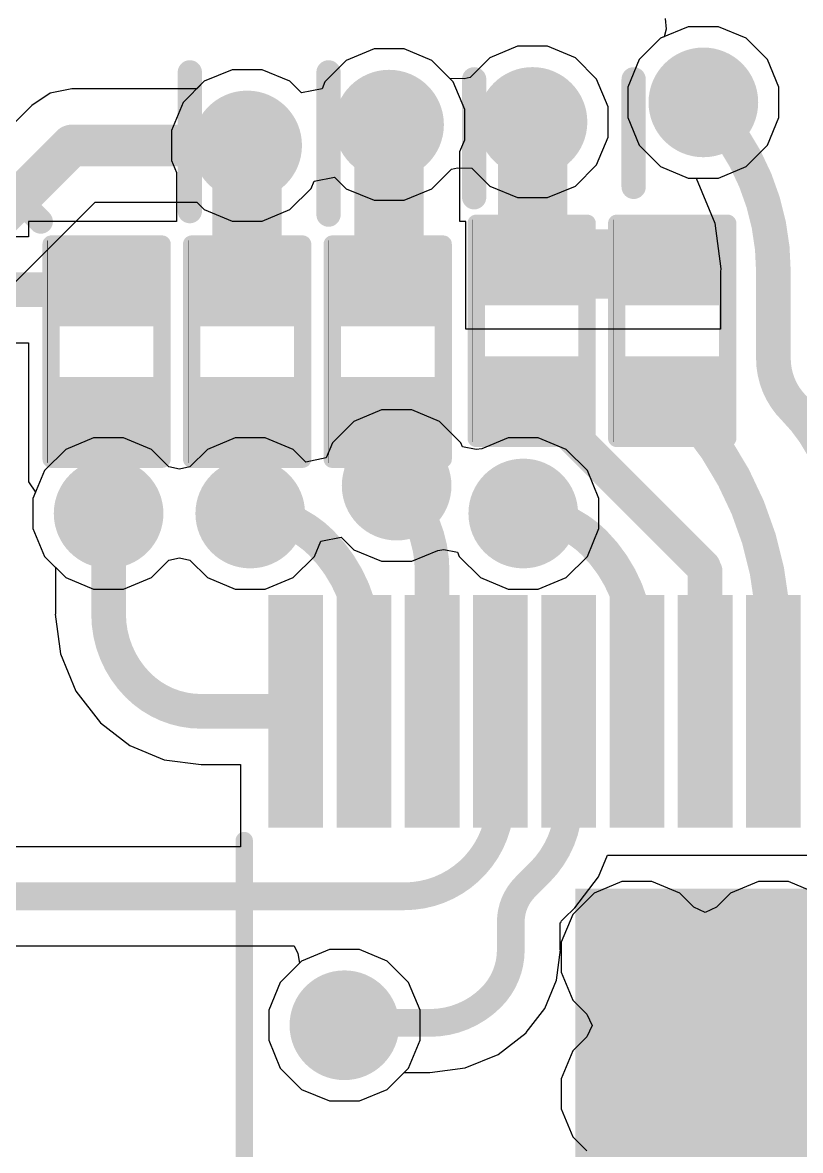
# Model space of a CAD drawing. Header units: millimetres. Extents: x 0 to 5423, y 0 to 5425.
# Drawn here: x 93.88 to 99.58, y 26.7 to 34.96 of the extents above; entities that cross this region are included whole.
import ezdxf

# ---------------------------------------------------------------- set-up
doc = ezdxf.new("R2010")
doc.units = ezdxf.units.MM
for name, color, linetype in [('BottomLayer', 5, 'Continuous'), ('BottomSolder', 6, 'Continuous'), ('TopLayer', 1, 'Continuous'), ('TopOverlay', 2, 'Continuous'), ('TopPaste', 8, 'Continuous'), ('TopSolder', 216, 'Continuous'), ('ViaHoleLayer', 16, 'Continuous')]:
    doc.layers.add(name, color=color, linetype=linetype)

# ---------------------------------------------------------------- blocks, each defined once
blk = doc.blocks.new('HTSSOP_38_EP_4_4___119')
at = {"layer": 'BottomLayer'}
h = blk.add_hatch(color=5, dxfattribs=at)
edge = h.paths.add_edge_path()
edge.add_arc((-1, -1), 0.3, 0, 360)
h = blk.add_hatch(color=5, dxfattribs=at)
edge = h.paths.add_edge_path()
edge.add_arc((0, -1), 0.3, 0, 360)
h = blk.add_hatch(color=5, dxfattribs=at)
edge = h.paths.add_edge_path()
edge.add_arc((-1, -2), 0.3, 0, 360)
h = blk.add_hatch(color=5, dxfattribs=at)
edge = h.paths.add_edge_path()
edge.add_arc((0, -2), 0.3, 0, 360)
at = {"layer": 'BottomSolder'}
h = blk.add_hatch(color=6, dxfattribs=at)
edge = h.paths.add_edge_path()
edge.add_arc((-1, -1), 0.4016, 0, 360)
h = blk.add_hatch(color=6, dxfattribs=at)
edge = h.paths.add_edge_path()
edge.add_arc((0, -1), 0.4016, 0, 360)
h = blk.add_hatch(color=6, dxfattribs=at)
edge = h.paths.add_edge_path()
edge.add_arc((-1, -2), 0.4016, 0, 360)
h = blk.add_hatch(color=6, dxfattribs=at)
edge = h.paths.add_edge_path()
edge.add_arc((0, -2), 0.4016, 0, 360)
at = {"layer": 'TopLayer'}
for points in [[(1.45, 2.4), (1.45, -2.4), (-1.45, -2.4), (-1.45, 2.4)], [(-2, -0.8499), (-2, -1.1499), (-3.6, -1.1499), (-3.6, -0.8499)], [(-2, -1.35), (-2, -1.65), (-3.6, -1.65), (-3.6, -1.35)], [(-2, -1.8499), (-2, -2.1499), (-3.6, -2.1499), (-3.6, -1.8499)], [(-2, -2.35), (-2, -2.65), (-3.6, -2.65), (-3.6, -2.35)], [(-2, -2.8499), (-2, -3.1499), (-3.6, -3.1499), (-3.6, -2.8499)], [(-2, -3.35), (-2, -3.65), (-3.6, -3.65), (-3.6, -3.35)], [(-2, -3.8499), (-2, -4.1499), (-3.6, -4.1499), (-3.6, -3.8499)], [(-2, -4.35), (-2, -4.65), (-3.6, -4.65), (-3.6, -4.35)]]:
    blk.add_hatch(color=1, dxfattribs=at).paths.add_polyline_path(points)
h = blk.add_hatch(color=1, dxfattribs=at)
edge = h.paths.add_edge_path()
edge.add_arc((-1, -1), 0.3, 0, 360)
h = blk.add_hatch(color=1, dxfattribs=at)
edge = h.paths.add_edge_path()
edge.add_arc((0, -1), 0.3, 0, 360)
h = blk.add_hatch(color=1, dxfattribs=at)
edge = h.paths.add_edge_path()
edge.add_arc((-1, -2), 0.3, 0, 360)
h = blk.add_hatch(color=1, dxfattribs=at)
edge = h.paths.add_edge_path()
edge.add_arc((0, -2), 0.3, 0, 360)
at = {"layer": 'TopPaste'}
for points in [[(1.45, 2.4), (1.45, -2.4), (-1.45, -2.4), (-1.45, 2.4)], [(-2, -0.8499), (-2, -1.1499), (-3.6, -1.1499), (-3.6, -0.8499)], [(-2, -1.35), (-2, -1.65), (-3.6, -1.65), (-3.6, -1.35)], [(-2, -1.8499), (-2, -2.1499), (-3.6, -2.1499), (-3.6, -1.8499)], [(-2, -2.35), (-2, -2.65), (-3.6, -2.65), (-3.6, -2.35)], [(-2, -2.8499), (-2, -3.1499), (-3.6, -3.1499), (-3.6, -2.8499)], [(-2, -3.35), (-2, -3.65), (-3.6, -3.65), (-3.6, -3.35)], [(-2, -3.8499), (-2, -4.1499), (-3.6, -4.1499), (-3.6, -3.8499)], [(-2, -4.35), (-2, -4.65), (-3.6, -4.65), (-3.6, -4.35)]]:
    blk.add_hatch(color=8, dxfattribs=at).paths.add_polyline_path(points)
at = {"layer": 'TopSolder'}
for points in [[(1.5008, 2.4508), (1.5008, -2.4508), (-1.5008, -2.4508), (-1.5008, 2.4508)], [(-1.9492, -0.7991), (-1.9492, -1.2007), (-3.6508, -1.2007), (-3.6508, -0.7991)], [(-1.9492, -1.2992), (-1.9492, -1.7008), (-3.6508, -1.7008), (-3.6508, -1.2992)], [(-1.9492, -1.7991), (-1.9492, -2.2007), (-3.6508, -2.2007), (-3.6508, -1.7991)], [(-1.9492, -2.2992), (-1.9492, -2.7008), (-3.6508, -2.7008), (-3.6508, -2.2992)], [(-1.9492, -2.7991), (-1.9492, -3.2007), (-3.6508, -3.2007), (-3.6508, -2.7991)], [(-1.9492, -3.2992), (-1.9492, -3.7008), (-3.6508, -3.7008), (-3.6508, -3.2992)], [(-1.9492, -3.7991), (-1.9492, -4.2007), (-3.6508, -4.2007), (-3.6508, -3.7991)], [(-1.9492, -4.2992), (-1.9492, -4.7008), (-3.6508, -4.7008), (-3.6508, -4.2992)]]:
    blk.add_hatch(color=216, dxfattribs=at).paths.add_polyline_path(points)
h = blk.add_hatch(color=216, dxfattribs=at)
edge = h.paths.add_edge_path()
edge.add_arc((-1, -1), 0.4016, 0, 360)
h = blk.add_hatch(color=216, dxfattribs=at)
edge = h.paths.add_edge_path()
edge.add_arc((0, -1), 0.4016, 0, 360)
h = blk.add_hatch(color=216, dxfattribs=at)
edge = h.paths.add_edge_path()
edge.add_arc((-1, -2), 0.4016, 0, 360)
h = blk.add_hatch(color=216, dxfattribs=at)
edge = h.paths.add_edge_path()
edge.add_arc((0, -2), 0.4016, 0, 360)
at = {"layer": 'ViaHoleLayer'}
h = blk.add_hatch(color=16, dxfattribs=at)
edge = h.paths.add_edge_path()
edge.add_arc((-1, -1), 0.15, 0, 360)
h = blk.add_hatch(color=16, dxfattribs=at)
edge = h.paths.add_edge_path()
edge.add_arc((0, -1), 0.15, 0, 360)
h = blk.add_hatch(color=16, dxfattribs=at)
edge = h.paths.add_edge_path()
edge.add_arc((-1, -2), 0.15, 0, 360)
h = blk.add_hatch(color=16, dxfattribs=at)
edge = h.paths.add_edge_path()
edge.add_arc((0, -2), 0.15, 0, 360)
at = {"layer": 'TopOverlay', "const_width": 0.127}
blk.add_lwpolyline([(1.8288, -4.8768), (-1.8542, -4.8768)], dxfattribs=at)
at = {"layer": 'TopOverlay', "const_width": 0.0635}
blk.add_lwpolyline([(-1.886, -4.8768, 1), (-1.8224, -4.8768, 1)], format="xyb", close=True, dxfattribs=at)
blk = doc.blocks.new('R___0402_185')
at = {"layer": 'TopLayer'}
for points in [[(-0.6985, -0.3175), (-0.6985, 0.3175), (-0.2413, 0.3175), (-0.2413, -0.3175)], [(0.2413, -0.3175), (0.2413, 0.3175), (0.6985, 0.3175), (0.6985, -0.3175)]]:
    blk.add_hatch(color=1, dxfattribs=at).paths.add_polyline_path(points)
at = {"layer": 'TopPaste'}
for points in [[(-0.6985, -0.3175), (-0.6985, 0.3175), (-0.2413, 0.3175), (-0.2413, -0.3175)], [(0.2413, -0.3175), (0.2413, 0.3175), (0.6985, 0.3175), (0.6985, -0.3175)]]:
    blk.add_hatch(color=8, dxfattribs=at).paths.add_polyline_path(points)
at = {"layer": 'TopSolder'}
for points in [[(-0.7535, -0.3725), (-0.7535, 0.3725), (-0.1863, 0.3725), (-0.1863, -0.3725)], [(0.1863, -0.3725), (0.1863, 0.3725), (0.7535, 0.3725), (0.7535, -0.3725)]]:
    blk.add_hatch(color=216, dxfattribs=at).paths.add_polyline_path(points)
at = {"layer": 'TopOverlay'}
for points, const_width in [([(0.7874, 0.4064), (-0.7874, 0.4064)], 0.127), ([(-0.7874, -0.4064), (-0.7874, 0.4064)], 0.127), ([(0.7874, -0.4064), (0.7874, 0.4064)], 0.127), ([(0.7874, -0.4064), (-0.7874, -0.4064)], 0.127), ([(0.8128, -0.4318), (-0.8128, -0.4318)], 0.00323)]:
    blk.add_lwpolyline(points, dxfattribs=dict(at, const_width=const_width))
for points, const_width in [([(-0.8191, 0.4064, 1), (-0.7556, 0.4064, 1)], 0.0635), ([(-0.8191, 0.4064, 1), (-0.7556, 0.4064, 1)], 0.0635), ([(0.7556, 0.4064, 1), (0.8191, 0.4064, 1)], 0.0635), ([(0.7556, 0.4064, 1), (0.8191, 0.4064, 1)], 0.0635), ([(-0.8191, -0.4064, 1), (-0.7556, -0.4064, 1)], 0.0635), ([(-0.8191, -0.4064, 1), (-0.7556, -0.4064, 1)], 0.0635), ([(0.7556, -0.4064, 1), (0.8191, -0.4064, 1)], 0.0635), ([(0.7556, -0.4064, 1), (0.8191, -0.4064, 1)], 0.0635), ([(-0.8136, -0.4318, 1), (-0.812, -0.4318, 1)], 0.00161), ([(0.812, -0.4318, 1), (0.8136, -0.4318, 1)], 0.00161)]:
    blk.add_lwpolyline(points, format="xyb", close=True, dxfattribs=dict(at, const_width=const_width))
blk = doc.blocks.new('R___0402_186')
at = {"layer": 'TopLayer'}
for points in [[(-0.6985, -0.3175), (-0.6985, 0.3175), (-0.2413, 0.3175), (-0.2413, -0.3175)], [(0.2413, -0.3175), (0.2413, 0.3175), (0.6985, 0.3175), (0.6985, -0.3175)]]:
    blk.add_hatch(color=1, dxfattribs=at).paths.add_polyline_path(points)
at = {"layer": 'TopPaste'}
for points in [[(-0.6985, -0.3175), (-0.6985, 0.3175), (-0.2413, 0.3175), (-0.2413, -0.3175)], [(0.2413, -0.3175), (0.2413, 0.3175), (0.6985, 0.3175), (0.6985, -0.3175)]]:
    blk.add_hatch(color=8, dxfattribs=at).paths.add_polyline_path(points)
at = {"layer": 'TopSolder'}
for points in [[(-0.7535, -0.3725), (-0.7535, 0.3725), (-0.1863, 0.3725), (-0.1863, -0.3725)], [(0.1863, -0.3725), (0.1863, 0.3725), (0.7535, 0.3725), (0.7535, -0.3725)]]:
    blk.add_hatch(color=216, dxfattribs=at).paths.add_polyline_path(points)
at = {"layer": 'TopOverlay'}
for points, const_width in [([(0.7874, 0.4064), (-0.7874, 0.4064)], 0.127), ([(-0.7874, -0.4064), (-0.7874, 0.4064)], 0.127), ([(0.7874, -0.4064), (0.7874, 0.4064)], 0.127), ([(0.7874, -0.4064), (-0.7874, -0.4064)], 0.127), ([(0.8128, -0.4318), (-0.8128, -0.4318)], 0.00323)]:
    blk.add_lwpolyline(points, dxfattribs=dict(at, const_width=const_width))
for points, const_width in [([(-0.8191, 0.4064, 1), (-0.7556, 0.4064, 1)], 0.0635), ([(-0.8191, 0.4064, 1), (-0.7556, 0.4064, 1)], 0.0635), ([(0.7556, 0.4064, 1), (0.8191, 0.4064, 1)], 0.0635), ([(0.7556, 0.4064, 1), (0.8191, 0.4064, 1)], 0.0635), ([(-0.8191, -0.4064, 1), (-0.7556, -0.4064, 1)], 0.0635), ([(-0.8191, -0.4064, 1), (-0.7556, -0.4064, 1)], 0.0635), ([(0.7556, -0.4064, 1), (0.8191, -0.4064, 1)], 0.0635), ([(0.7556, -0.4064, 1), (0.8191, -0.4064, 1)], 0.0635), ([(-0.8136, -0.4318, 1), (-0.812, -0.4318, 1)], 0.00161), ([(0.812, -0.4318, 1), (0.8136, -0.4318, 1)], 0.00161)]:
    blk.add_lwpolyline(points, format="xyb", close=True, dxfattribs=dict(at, const_width=const_width))
blk = doc.blocks.new('R___0402_189')
at = {"layer": 'TopLayer'}
for points in [[(-0.6985, -0.3175), (-0.6985, 0.3175), (-0.2413, 0.3175), (-0.2413, -0.3175)], [(0.2413, -0.3175), (0.2413, 0.3175), (0.6985, 0.3175), (0.6985, -0.3175)]]:
    blk.add_hatch(color=1, dxfattribs=at).paths.add_polyline_path(points)
at = {"layer": 'TopPaste'}
for points in [[(-0.6985, -0.3175), (-0.6985, 0.3175), (-0.2413, 0.3175), (-0.2413, -0.3175)], [(0.2413, -0.3175), (0.2413, 0.3175), (0.6985, 0.3175), (0.6985, -0.3175)]]:
    blk.add_hatch(color=8, dxfattribs=at).paths.add_polyline_path(points)
at = {"layer": 'TopSolder'}
for points in [[(-0.7535, -0.3725), (-0.7535, 0.3725), (-0.1863, 0.3725), (-0.1863, -0.3725)], [(0.1863, -0.3725), (0.1863, 0.3725), (0.7535, 0.3725), (0.7535, -0.3725)]]:
    blk.add_hatch(color=216, dxfattribs=at).paths.add_polyline_path(points)
at = {"layer": 'TopOverlay'}
for points, const_width in [([(0.7874, 0.4064), (-0.7874, 0.4064)], 0.127), ([(-0.7874, -0.4064), (-0.7874, 0.4064)], 0.127), ([(0.7874, -0.4064), (0.7874, 0.4064)], 0.127), ([(0.7874, -0.4064), (-0.7874, -0.4064)], 0.127), ([(0.8128, -0.4318), (-0.8128, -0.4318)], 0.00323)]:
    blk.add_lwpolyline(points, dxfattribs=dict(at, const_width=const_width))
for points, const_width in [([(-0.8191, 0.4064, 1), (-0.7556, 0.4064, 1)], 0.0635), ([(-0.8191, 0.4064, 1), (-0.7556, 0.4064, 1)], 0.0635), ([(0.7556, 0.4064, 1), (0.8191, 0.4064, 1)], 0.0635), ([(0.7556, 0.4064, 1), (0.8191, 0.4064, 1)], 0.0635), ([(-0.8191, -0.4064, 1), (-0.7556, -0.4064, 1)], 0.0635), ([(-0.8191, -0.4064, 1), (-0.7556, -0.4064, 1)], 0.0635), ([(0.7556, -0.4064, 1), (0.8191, -0.4064, 1)], 0.0635), ([(0.7556, -0.4064, 1), (0.8191, -0.4064, 1)], 0.0635), ([(-0.8136, -0.4318, 1), (-0.812, -0.4318, 1)], 0.00161), ([(0.812, -0.4318, 1), (0.8136, -0.4318, 1)], 0.00161)]:
    blk.add_lwpolyline(points, format="xyb", close=True, dxfattribs=dict(at, const_width=const_width))
blk = doc.blocks.new('R___0402_190')
at = {"layer": 'TopLayer'}
for points in [[(-0.6985, -0.3175), (-0.6985, 0.3175), (-0.2413, 0.3175), (-0.2413, -0.3175)], [(0.2413, -0.3175), (0.2413, 0.3175), (0.6985, 0.3175), (0.6985, -0.3175)]]:
    blk.add_hatch(color=1, dxfattribs=at).paths.add_polyline_path(points)
at = {"layer": 'TopPaste'}
for points in [[(-0.6985, -0.3175), (-0.6985, 0.3175), (-0.2413, 0.3175), (-0.2413, -0.3175)], [(0.2413, -0.3175), (0.2413, 0.3175), (0.6985, 0.3175), (0.6985, -0.3175)]]:
    blk.add_hatch(color=8, dxfattribs=at).paths.add_polyline_path(points)
at = {"layer": 'TopSolder'}
for points in [[(-0.7535, -0.3725), (-0.7535, 0.3725), (-0.1863, 0.3725), (-0.1863, -0.3725)], [(0.1863, -0.3725), (0.1863, 0.3725), (0.7535, 0.3725), (0.7535, -0.3725)]]:
    blk.add_hatch(color=216, dxfattribs=at).paths.add_polyline_path(points)
at = {"layer": 'TopOverlay'}
for points, const_width in [([(0.7874, 0.4064), (-0.7874, 0.4064)], 0.127), ([(-0.7874, -0.4064), (-0.7874, 0.4064)], 0.127), ([(0.7874, -0.4064), (0.7874, 0.4064)], 0.127), ([(0.7874, -0.4064), (-0.7874, -0.4064)], 0.127), ([(0.8128, -0.4318), (-0.8128, -0.4318)], 0.00323)]:
    blk.add_lwpolyline(points, dxfattribs=dict(at, const_width=const_width))
for points, const_width in [([(-0.8191, 0.4064, 1), (-0.7556, 0.4064, 1)], 0.0635), ([(-0.8191, 0.4064, 1), (-0.7556, 0.4064, 1)], 0.0635), ([(0.7556, 0.4064, 1), (0.8191, 0.4064, 1)], 0.0635), ([(0.7556, 0.4064, 1), (0.8191, 0.4064, 1)], 0.0635), ([(-0.8191, -0.4064, 1), (-0.7556, -0.4064, 1)], 0.0635), ([(-0.8191, -0.4064, 1), (-0.7556, -0.4064, 1)], 0.0635), ([(0.7556, -0.4064, 1), (0.8191, -0.4064, 1)], 0.0635), ([(0.7556, -0.4064, 1), (0.8191, -0.4064, 1)], 0.0635), ([(-0.8136, -0.4318, 1), (-0.812, -0.4318, 1)], 0.00161), ([(0.812, -0.4318, 1), (0.8136, -0.4318, 1)], 0.00161)]:
    blk.add_lwpolyline(points, format="xyb", close=True, dxfattribs=dict(at, const_width=const_width))
blk = doc.blocks.new('R___0402_192')
at = {"layer": 'TopLayer'}
for points in [[(-0.6985, -0.3175), (-0.6985, 0.3175), (-0.2413, 0.3175), (-0.2413, -0.3175)], [(0.2413, -0.3175), (0.2413, 0.3175), (0.6985, 0.3175), (0.6985, -0.3175)]]:
    blk.add_hatch(color=1, dxfattribs=at).paths.add_polyline_path(points)
at = {"layer": 'TopPaste'}
for points in [[(-0.6985, -0.3175), (-0.6985, 0.3175), (-0.2413, 0.3175), (-0.2413, -0.3175)], [(0.2413, -0.3175), (0.2413, 0.3175), (0.6985, 0.3175), (0.6985, -0.3175)]]:
    blk.add_hatch(color=8, dxfattribs=at).paths.add_polyline_path(points)
at = {"layer": 'TopSolder'}
for points in [[(-0.7535, -0.3725), (-0.7535, 0.3725), (-0.1863, 0.3725), (-0.1863, -0.3725)], [(0.1863, -0.3725), (0.1863, 0.3725), (0.7535, 0.3725), (0.7535, -0.3725)]]:
    blk.add_hatch(color=216, dxfattribs=at).paths.add_polyline_path(points)
at = {"layer": 'TopOverlay'}
for points, const_width in [([(0.7874, 0.4064), (-0.7874, 0.4064)], 0.127), ([(-0.7874, -0.4064), (-0.7874, 0.4064)], 0.127), ([(0.7874, -0.4064), (0.7874, 0.4064)], 0.127), ([(0.7874, -0.4064), (-0.7874, -0.4064)], 0.127), ([(0.8128, -0.4318), (-0.8128, -0.4318)], 0.00323)]:
    blk.add_lwpolyline(points, dxfattribs=dict(at, const_width=const_width))
for points, const_width in [([(-0.8191, 0.4064, 1), (-0.7556, 0.4064, 1)], 0.0635), ([(-0.8191, 0.4064, 1), (-0.7556, 0.4064, 1)], 0.0635), ([(0.7556, 0.4064, 1), (0.8191, 0.4064, 1)], 0.0635), ([(0.7556, 0.4064, 1), (0.8191, 0.4064, 1)], 0.0635), ([(-0.8191, -0.4064, 1), (-0.7556, -0.4064, 1)], 0.0635), ([(-0.8191, -0.4064, 1), (-0.7556, -0.4064, 1)], 0.0635), ([(0.7556, -0.4064, 1), (0.8191, -0.4064, 1)], 0.0635), ([(0.7556, -0.4064, 1), (0.8191, -0.4064, 1)], 0.0635), ([(-0.8136, -0.4318, 1), (-0.812, -0.4318, 1)], 0.00161), ([(0.812, -0.4318, 1), (0.8136, -0.4318, 1)], 0.00161)]:
    blk.add_lwpolyline(points, format="xyb", close=True, dxfattribs=dict(at, const_width=const_width))

msp = doc.modelspace()

# ---------------------------------------------------------------- hatches: boundary and pattern name
at = {"layer": 'BottomLayer'}
h = msp.add_hatch(color=5, dxfattribs=at)
edge = h.paths.add_edge_path()
edge.add_arc((98.8705, 34.3751), 0.3, 0, 360)
h = msp.add_hatch(color=5, dxfattribs=at)
edge = h.paths.add_edge_path()
edge.add_arc((97.6188, 34.2317), 0.3, 0, 360)
h = msp.add_hatch(color=5, dxfattribs=at)
edge = h.paths.add_edge_path()
edge.add_arc((96.5681, 34.212), 0.3, 0, 360)
h = msp.add_hatch(color=5, dxfattribs=at)
edge = h.paths.add_edge_path()
edge.add_arc((95.5283, 34.0596), 0.3, 0, 360)
h = msp.add_hatch(color=5, dxfattribs=at)
edge = h.paths.add_edge_path()
edge.add_arc((96.6234, 31.5694), 0.3, 0, 360)
h = msp.add_hatch(color=5, dxfattribs=at)
edge = h.paths.add_edge_path()
edge.add_arc((94.5134, 31.3652), 0.3, 0, 360)
h = msp.add_hatch(color=5, dxfattribs=at)
edge = h.paths.add_edge_path()
edge.add_arc((95.551, 31.3652), 0.3, 0, 360)
h = msp.add_hatch(color=5, dxfattribs=at)
edge = h.paths.add_edge_path()
edge.add_arc((97.551, 31.3652), 0.3, 0, 360)
h = msp.add_hatch(color=5, dxfattribs=at)
edge = h.paths.add_edge_path()
edge.add_arc((96.2406, 27.6187), 0.3, 0, 360)
at = {"layer": 'BottomSolder'}
h = msp.add_hatch(color=6, dxfattribs=at)
edge = h.paths.add_edge_path()
edge.add_arc((98.8705, 34.3751), 0.4016, 0, 360)
h = msp.add_hatch(color=6, dxfattribs=at)
edge = h.paths.add_edge_path()
edge.add_arc((96.5681, 34.212), 0.4016, 0, 360)
h = msp.add_hatch(color=6, dxfattribs=at)
edge = h.paths.add_edge_path()
edge.add_arc((97.6188, 34.2317), 0.4016, 0, 360)
h = msp.add_hatch(color=6, dxfattribs=at)
edge = h.paths.add_edge_path()
edge.add_arc((95.5283, 34.0596), 0.4016, 0, 360)
h = msp.add_hatch(color=6, dxfattribs=at)
edge = h.paths.add_edge_path()
edge.add_arc((96.6234, 31.5694), 0.4016, 0, 360)
h = msp.add_hatch(color=6, dxfattribs=at)
edge = h.paths.add_edge_path()
edge.add_arc((94.5134, 31.3652), 0.4016, 0, 360)
h = msp.add_hatch(color=6, dxfattribs=at)
edge = h.paths.add_edge_path()
edge.add_arc((95.551, 31.3652), 0.4016, 0, 360)
h = msp.add_hatch(color=6, dxfattribs=at)
edge = h.paths.add_edge_path()
edge.add_arc((97.551, 31.3652), 0.4016, 0, 360)
h = msp.add_hatch(color=6, dxfattribs=at)
edge = h.paths.add_edge_path()
edge.add_arc((96.2406, 27.6187), 0.4016, 0, 360)
at = {"layer": 'TopLayer'}
h = msp.add_hatch(color=1, dxfattribs=at)
edge = h.paths.add_edge_path()
edge.add_arc((98.8705, 34.3751), 0.3, 0, 360)
h = msp.add_hatch(color=1, dxfattribs=at)
edge = h.paths.add_edge_path()
edge.add_arc((97.6188, 34.2317), 0.3, 0, 360)
h = msp.add_hatch(color=1, dxfattribs=at)
edge = h.paths.add_edge_path()
edge.add_arc((96.5681, 34.212), 0.3, 0, 360)
h = msp.add_hatch(color=1, dxfattribs=at)
edge = h.paths.add_edge_path()
edge.add_arc((95.5283, 34.0596), 0.3, 0, 360)
msp.add_hatch(color=1, dxfattribs=at).paths.add_polyline_path([(96.2404, 31.5595), (96.9516, 31.5595), (96.9516, 32.3215), (96.2404, 32.3215)])
h = msp.add_hatch(color=1, dxfattribs=at)
edge = h.paths.add_edge_path()
edge.add_arc((96.6234, 31.5694), 0.3, 0, 360)
h = msp.add_hatch(color=1, dxfattribs=at)
edge = h.paths.add_edge_path()
edge.add_arc((94.5134, 31.3652), 0.3, 0, 360)
h = msp.add_hatch(color=1, dxfattribs=at)
edge = h.paths.add_edge_path()
edge.add_arc((95.551, 31.3652), 0.3, 0, 360)
h = msp.add_hatch(color=1, dxfattribs=at)
edge = h.paths.add_edge_path()
edge.add_arc((97.551, 31.3652), 0.3, 0, 360)
h = msp.add_hatch(color=1, dxfattribs=at)
edge = h.paths.add_edge_path()
edge.add_arc((96.2406, 27.6187), 0.3, 0, 360)
at = {"layer": 'TopSolder'}
h = msp.add_hatch(color=216, dxfattribs=at)
edge = h.paths.add_edge_path()
edge.add_arc((98.8705, 34.3751), 0.4016, 0, 360)
h = msp.add_hatch(color=216, dxfattribs=at)
edge = h.paths.add_edge_path()
edge.add_arc((96.5681, 34.212), 0.4016, 0, 360)
h = msp.add_hatch(color=216, dxfattribs=at)
edge = h.paths.add_edge_path()
edge.add_arc((97.6188, 34.2317), 0.4016, 0, 360)
h = msp.add_hatch(color=216, dxfattribs=at)
edge = h.paths.add_edge_path()
edge.add_arc((95.5283, 34.0596), 0.4016, 0, 360)
h = msp.add_hatch(color=216, dxfattribs=at)
edge = h.paths.add_edge_path()
edge.add_arc((96.6234, 31.5694), 0.4016, 0, 360)
h = msp.add_hatch(color=216, dxfattribs=at)
edge = h.paths.add_edge_path()
edge.add_arc((94.5134, 31.3652), 0.4016, 0, 360)
h = msp.add_hatch(color=216, dxfattribs=at)
edge = h.paths.add_edge_path()
edge.add_arc((95.551, 31.3652), 0.4016, 0, 360)
h = msp.add_hatch(color=216, dxfattribs=at)
edge = h.paths.add_edge_path()
edge.add_arc((97.551, 31.3652), 0.4016, 0, 360)
h = msp.add_hatch(color=216, dxfattribs=at)
edge = h.paths.add_edge_path()
edge.add_arc((96.2406, 27.6187), 0.4016, 0, 360)
at = {"layer": 'ViaHoleLayer'}
h = msp.add_hatch(color=16, dxfattribs=at)
edge = h.paths.add_edge_path()
edge.add_arc((98.8705, 34.3751), 0.15, 0, 360)
h = msp.add_hatch(color=16, dxfattribs=at)
edge = h.paths.add_edge_path()
edge.add_arc((96.5681, 34.212), 0.15, 0, 360)
h = msp.add_hatch(color=16, dxfattribs=at)
edge = h.paths.add_edge_path()
edge.add_arc((97.6188, 34.2317), 0.15, 0, 360)
h = msp.add_hatch(color=16, dxfattribs=at)
edge = h.paths.add_edge_path()
edge.add_arc((95.5283, 34.0596), 0.15, 0, 360)
h = msp.add_hatch(color=16, dxfattribs=at)
edge = h.paths.add_edge_path()
edge.add_arc((96.6234, 31.5694), 0.15, 0, 360)
h = msp.add_hatch(color=16, dxfattribs=at)
edge = h.paths.add_edge_path()
edge.add_arc((94.5134, 31.3652), 0.15, 0, 360)
h = msp.add_hatch(color=16, dxfattribs=at)
edge = h.paths.add_edge_path()
edge.add_arc((95.551, 31.3652), 0.15, 0, 360)
h = msp.add_hatch(color=16, dxfattribs=at)
edge = h.paths.add_edge_path()
edge.add_arc((97.551, 31.3652), 0.15, 0, 360)
h = msp.add_hatch(color=16, dxfattribs=at)
edge = h.paths.add_edge_path()
edge.add_arc((96.2406, 27.6187), 0.15, 0, 360)

# ---------------------------------------------------------------- linework, layer by layer
at = {"layer": 'BottomLayer'}
for p, q in [((98.7603, 34.9291), (98.5566, 34.8447)), ((98.9807, 34.9291), (98.7603, 34.9291)), ((99.1843, 34.8447), (98.9807, 34.9291)), ((96.4579, 34.766), (96.2543, 34.6816)), ((96.6783, 34.766), (96.4579, 34.766)), ((96.8819, 34.6816), (96.6783, 34.766)), ((97.5086, 34.7857), (97.305, 34.7013)), ((97.729, 34.7857), (97.5086, 34.7857)), ((97.9326, 34.7013), (97.729, 34.7857)), ((98.5566, 34.8447), (98.4008, 34.6889)), ((99.3401, 34.6889), (99.1843, 34.8447)), ((96.2543, 34.6816), (96.0984, 34.5258)), ((97.0136, 34.55), (96.8819, 34.6816)), ((97.305, 34.7013), (97.1618, 34.5581)), ((98.0885, 34.5455), (97.9326, 34.7013)), ((98.4008, 34.6889), (98.3165, 34.4853)), ((99.4245, 34.4853), (99.3401, 34.6889)), ((95.4181, 34.6136), (95.2145, 34.5292)), ((95.6385, 34.6136), (95.4181, 34.6136)), ((95.8421, 34.5292), (95.6385, 34.6136)), ((95.2145, 34.5292), (95.1592, 34.4739)), ((95.9272, 34.4442), (95.8421, 34.5292)), ((96.0984, 34.5258), (96.077, 34.474)), ((97.1173, 34.5465), (97.0136, 34.55)), ((97.1618, 34.5581), (97.1173, 34.5465)), ((98.1728, 34.3419), (98.0885, 34.5455)), ((94.0844, 34.4424), (93.95, 34.3526)), ((94.243, 34.4739), (94.0844, 34.4424)), ((95.1592, 34.4739), (94.243, 34.4739)), ((96.077, 34.474), (95.9272, 34.4442)), ((98.3165, 34.4853), (98.3165, 34.2649)), ((99.4245, 34.2649), (99.4245, 34.4853)), ((93.95, 34.3526), (92.5563, 32.9589)), ((98.1728, 34.1215), (98.1728, 34.3419)), ((98.3165, 34.2649), (98.4008, 34.0613)), ((99.3401, 34.0613), (99.4245, 34.2649)), ((98.0885, 33.9178), (98.1728, 34.1215)), ((98.4008, 34.0613), (98.5566, 33.9054)), ((99.1843, 33.9054), (99.3401, 34.0613)), ((96.8819, 33.7423), (97.0251, 33.8855)), ((97.0251, 33.8855), (97.0696, 33.8971)), ((97.0696, 33.8971), (97.1733, 33.8936)), ((97.1733, 33.8936), (97.305, 33.762)), ((97.9326, 33.762), (98.0885, 33.9178)), ((98.5566, 33.9054), (98.7603, 33.8211)), ((98.9807, 33.8211), (99.1843, 33.9054)), ((95.998, 33.7458), (96.0194, 33.7976)), ((96.0194, 33.7976), (96.1693, 33.8274)), ((96.1693, 33.8274), (96.2543, 33.7423)), ((98.7603, 33.8211), (98.9807, 33.8211)), ((95.8421, 33.5899), (95.998, 33.7458)), ((96.2543, 33.7423), (96.4579, 33.658)), ((96.6783, 33.658), (96.8819, 33.7423)), ((97.305, 33.762), (97.5086, 33.6777)), ((97.729, 33.6777), (97.9326, 33.762)), ((93.2637, 32.4943), (94.4146, 33.6452)), ((94.4146, 33.6452), (95.1592, 33.6452)), ((95.1592, 33.6452), (95.2145, 33.5899)), ((96.4579, 33.658), (96.6783, 33.658)), ((97.5086, 33.6777), (97.729, 33.6777)), ((95.2145, 33.5899), (95.4181, 33.5056)), ((95.6385, 33.5056), (95.8421, 33.5899)), ((95.4181, 33.5056), (95.6385, 33.5056)), ((96.5132, 32.1234), (96.3096, 32.0391)), ((96.7336, 32.1234), (96.5132, 32.1234)), ((96.9372, 32.0391), (96.7336, 32.1234)), ((96.3096, 32.0391), (96.1538, 31.8832)), ((97.0931, 31.8832), (96.9372, 32.0391)), ((94.4032, 31.9192), (94.1996, 31.8348)), ((94.6236, 31.9192), (94.4032, 31.9192)), ((94.8272, 31.8348), (94.6236, 31.9192)), ((95.4408, 31.9192), (95.2372, 31.8348)), ((95.6612, 31.9192), (95.4408, 31.9192)), ((95.8648, 31.8348), (95.6612, 31.9192)), ((96.1538, 31.8832), (96.1076, 31.7717)), ((97.1057, 31.8527), (97.0931, 31.8832)), ((97.4408, 31.9192), (97.2486, 31.8396)), ((97.6612, 31.9192), (97.4408, 31.9192)), ((97.8648, 31.8348), (97.6612, 31.9192)), ((94.1996, 31.8348), (94.0438, 31.679)), ((94.9554, 31.7067), (94.8272, 31.8348)), ((95.2372, 31.8348), (95.1091, 31.7067)), ((95.9578, 31.7419), (95.8648, 31.8348)), ((97.2064, 31.8327), (97.1057, 31.8527)), ((97.2486, 31.8396), (97.2064, 31.8327)), ((98.0207, 31.679), (97.8648, 31.8348)), ((96.1076, 31.7717), (95.9578, 31.7419)), ((94.0438, 31.679), (93.9594, 31.4754)), ((95.0322, 31.6898), (94.9554, 31.7067)), ((95.1091, 31.7067), (95.0322, 31.6898)), ((98.105, 31.4754), (98.0207, 31.679)), ((93.9594, 31.4754), (93.9594, 31.255)), ((98.105, 31.255), (98.105, 31.4754)), ((93.9594, 31.255), (94.0438, 31.0514)), ((98.0207, 31.0514), (98.105, 31.255)), ((96.0207, 31.0514), (96.0669, 31.1629)), ((96.0669, 31.1629), (96.2167, 31.1927)), ((96.2167, 31.1927), (96.3096, 31.0998)), ((94.0438, 31.0514), (94.1996, 30.8955)), ((95.8648, 30.8955), (96.0207, 31.0514)), ((96.3096, 31.0998), (96.5132, 31.0154)), ((96.7336, 31.0154), (96.9258, 31.095)), ((96.9258, 31.095), (96.968, 31.1019)), ((96.968, 31.1019), (97.0687, 31.0819)), ((97.0687, 31.0819), (97.0814, 31.0514)), ((97.0814, 31.0514), (97.2372, 30.8955)), ((97.8648, 30.8955), (98.0207, 31.0514)), ((94.8272, 30.8955), (94.9554, 31.0237)), ((94.9554, 31.0237), (95.0322, 31.0406)), ((95.0322, 31.0406), (95.1091, 31.0237)), ((95.1091, 31.0237), (95.2372, 30.8955)), ((96.5132, 31.0154), (96.7336, 31.0154)), ((94.1996, 30.8955), (94.4032, 30.8112)), ((94.6236, 30.8112), (94.8272, 30.8955)), ((95.2372, 30.8955), (95.4408, 30.8112)), ((95.6612, 30.8112), (95.8648, 30.8955)), ((97.2372, 30.8955), (97.4408, 30.8112)), ((97.6612, 30.8112), (97.8648, 30.8955)), ((94.4032, 30.8112), (94.6236, 30.8112)), ((95.4408, 30.8112), (95.6612, 30.8112)), ((97.4408, 30.8112), (97.6612, 30.8112)), ((98.2734, 28.6707), (98.0698, 28.5863)), ((98.4938, 28.6707), (98.2734, 28.6707)), ((98.6974, 28.5863), (98.4938, 28.6707)), ((99.2734, 28.6707), (99.0698, 28.5863)), ((99.4938, 28.6707), (99.2734, 28.6707)), ((99.6974, 28.5863), (99.4938, 28.6707)), ((98.0698, 28.5863), (97.914, 28.4305)), ((98.8007, 28.4831), (98.6974, 28.5863)), ((99.0698, 28.5863), (98.9666, 28.4831)), ((97.914, 28.4305), (97.8296, 28.2269)), ((98.8836, 28.4446), (98.8007, 28.4831)), ((98.9666, 28.4831), (98.8836, 28.4446)), ((96.1304, 28.1727), (95.9268, 28.0883)), ((96.3508, 28.1727), (96.1304, 28.1727)), ((96.5544, 28.0883), (96.3508, 28.1727)), ((97.8296, 28.2269), (97.8296, 28.0065)), ((95.9268, 28.0883), (95.771, 27.9325)), ((96.7103, 27.9325), (96.5544, 28.0883)), ((97.8296, 28.0065), (97.914, 27.8029)), ((95.771, 27.9325), (95.6866, 27.7289)), ((96.7946, 27.7289), (96.7103, 27.9325)), ((97.914, 27.8029), (98.0172, 27.6996)), ((95.6866, 27.7289), (95.6866, 27.5085)), ((96.7946, 27.5085), (96.7946, 27.7289)), ((98.0172, 27.6996), (98.0557, 27.6167)), ((98.0557, 27.6167), (98.0172, 27.5337)), ((95.6866, 27.5085), (95.771, 27.3049)), ((96.7103, 27.3049), (96.7946, 27.5085)), ((98.0172, 27.5337), (97.914, 27.4305)), ((97.914, 27.4305), (97.8296, 27.2269)), ((95.771, 27.3049), (95.9268, 27.149)), ((96.5544, 27.149), (96.7103, 27.3049)), ((97.8296, 27.2269), (97.8296, 27.0065)), ((95.9268, 27.149), (96.1304, 27.0647)), ((96.3508, 27.0647), (96.5544, 27.149)), ((96.1304, 27.0647), (96.3508, 27.0647)), ((97.8296, 27.0065), (97.914, 26.8029)), ((97.914, 26.8029), (98.0172, 26.6996))]:
    msp.add_line(p, q, dxfattribs=at)
at = {"layer": 'BottomLayer', "const_width": 0.3048}
for points in [[(92.8493, 32.6659), (94.243, 34.0596)], [(94.243, 34.0596), (95.5283, 34.0596)]]:
    msp.add_lwpolyline(points, dxfattribs=at)
at = {"layer": 'BottomLayer', "const_width": 0.1524}
for points in [[(94.1668, 34.0596, 1), (94.3192, 34.0596, 1)], [(94.1668, 34.0596, 1), (94.3192, 34.0596, 1)], [(95.4521, 34.0596, 1), (95.6045, 34.0596, 1)]]:
    msp.add_lwpolyline(points, format="xyb", close=True, dxfattribs=at)
at = {"layer": 'TopLayer'}
for p, q in [((98.5913, 34.9898), (98.5973, 34.9111)), ((98.584, 34.8561), (98.5566, 34.8447)), ((98.5973, 34.9111), (98.584, 34.8561)), ((96.4579, 34.766), (96.2543, 34.6816)), ((96.6783, 34.766), (96.4579, 34.766)), ((96.8819, 34.6816), (96.6783, 34.766)), ((98.5566, 34.8447), (98.4008, 34.6889)), ((96.2543, 34.6816), (96.0984, 34.5258)), ((97.0378, 34.5258), (96.8819, 34.6816)), ((98.4008, 34.6889), (98.3165, 34.4853)), ((95.4181, 34.6136), (95.2145, 34.5292)), ((95.6385, 34.6136), (95.4181, 34.6136)), ((95.8421, 34.5292), (95.6385, 34.6136)), ((95.2145, 34.5292), (95.0587, 34.3734)), ((95.9272, 34.4442), (95.8421, 34.5292)), ((96.0984, 34.5258), (96.077, 34.474)), ((97.1221, 34.3222), (97.0378, 34.5258)), ((96.077, 34.474), (95.9272, 34.4442)), ((98.3165, 34.4853), (98.3165, 34.2649)), ((95.0587, 34.3734), (94.9743, 34.1698)), ((97.1221, 34.1018), (97.1221, 34.3222)), ((98.3165, 34.2649), (98.4008, 34.0613)), ((94.9743, 34.1698), (94.9743, 33.9494)), ((97.086, 34.0148), (97.1221, 34.1018)), ((98.4008, 34.0613), (98.5566, 33.9054)), ((94.9743, 33.9494), (95.0104, 33.8624)), ((97.086, 33.5026), (97.086, 34.0148)), ((95.0104, 33.8624), (95.0104, 33.5026)), ((98.5566, 33.9054), (98.7603, 33.8211)), ((98.7603, 33.8211), (98.8181, 33.8211)), ((98.8181, 33.8211), (98.955, 33.4908)), ((95.0104, 33.5026), (93.9273, 33.5026)), ((93.9273, 33.5026), (93.9273, 33.3919)), ((97.1294, 33.5026), (97.086, 33.5026)), ((97.1294, 32.7152), (97.1294, 33.5026)), ((98.955, 33.4908), (98.9991, 33.1558)), ((93.9273, 33.3919), (93.3398, 33.3919)), ((98.9991, 33.1558), (98.9952, 33.1362)), ((98.9952, 33.1362), (98.9952, 32.7152)), ((98.9952, 32.7152), (97.1294, 32.7152)), ((93.3398, 32.615), (93.9273, 32.615)), ((93.9273, 32.615), (93.9273, 31.5976)), ((93.9273, 31.5976), (93.9273, 31.5976)), ((93.9273, 31.5976), (93.9784, 31.5212)), ((93.9784, 31.5212), (93.9594, 31.4754)), ((93.9594, 31.4754), (93.9594, 31.255)), ((93.9594, 31.255), (94.0438, 31.0514)), ((94.0438, 31.0514), (94.1249, 30.9702)), ((94.1249, 30.9702), (94.1249, 30.6291)), ((94.1249, 30.6291), (94.1228, 30.6291)), ((94.1228, 30.6291), (94.1612, 30.3372)), ((94.1612, 30.3372), (94.2739, 30.0652)), ((94.2739, 30.0652), (94.4531, 29.8316)), ((94.4531, 29.8316), (94.4536, 29.8322)), ((94.4536, 29.8322), (94.6695, 29.6665)), ((94.6695, 29.6665), (94.921, 29.5623)), ((94.921, 29.5623), (95.1909, 29.5268)), ((95.1909, 29.5268), (95.1909, 29.5282)), ((95.1909, 29.5282), (95.4796, 29.5282)), ((95.4796, 29.5282), (95.4796, 28.9252)), ((95.4796, 28.9252), (90.9929, 28.9252)), ((98.1027, 28.7041), (98.1684, 28.8627)), ((98.1684, 28.8627), (102.7877, 28.8627)), ((97.9298, 28.4787), (98.1027, 28.7041)), ((97.8478, 28.3997), (97.9298, 28.4787)), ((97.9298, 28.4787), (97.9298, 28.4787)), ((97.8224, 28.3682), (97.8266, 28.3699)), ((97.8224, 28.1705), (97.8224, 28.3682)), ((97.8266, 28.3699), (97.8287, 28.375)), ((97.8271, 28.3788), (97.8478, 28.3997)), ((97.8287, 28.375), (97.8271, 28.3788)), ((90.8428, 28.2001), (95.8726, 28.2001)), ((95.8726, 28.2001), (95.8994, 28.1449)), ((97.7936, 27.9488), (97.8227, 28.1705)), ((97.8227, 28.1705), (97.8224, 28.1705)), ((95.8994, 28.1449), (95.9116, 28.0731)), ((95.9116, 28.0731), (95.771, 27.9325)), ((95.771, 27.9325), (95.6866, 27.7289)), ((97.708, 27.7422), (97.7936, 27.9488)), ((95.6866, 27.7289), (95.6866, 27.5085)), ((97.5722, 27.5653), (97.708, 27.7422)), ((95.6866, 27.5085), (95.771, 27.3049)), ((97.366, 27.4054), (97.5727, 27.5639)), ((97.5727, 27.5639), (97.5722, 27.5653)), ((97.1254, 27.3057), (97.366, 27.4054)), ((95.771, 27.3049), (95.9268, 27.149)), ((96.5544, 27.149), (96.6787, 27.2732)), ((96.6787, 27.2732), (96.8671, 27.2732)), ((96.8671, 27.2717), (97.1254, 27.3057)), ((96.8671, 27.2732), (96.8671, 27.2717)), ((95.9268, 27.149), (96.1304, 27.0647)), ((96.3508, 27.0647), (96.5544, 27.149)), ((96.1304, 27.0647), (96.3508, 27.0647))]:
    msp.add_line(p, q, dxfattribs=at)
for points, const_width in [([(96.5681, 33.2486), (96.5681, 34.212)], 0.508), ([(97.6188, 33.401), (97.6188, 34.2317)], 0.508), ([(95.5283, 33.2486), (95.5283, 34.0596)], 0.508), ([(97.634, 33.1921), (98.6635, 33.1921)], 0.508), ([(99.3836, 32.5005), (99.3836, 33.1362)], 0.254), ([(92.9734, 33.0035), (94.5134, 33.0035)], 0.254), ([(97.6274, 32.2161), (98.8705, 30.973)], 0.254), ([(94.5134, 31.3652), (94.5134, 32.0637)], 0.254), ([(95.551, 31.3652), (95.551, 32.0254)], 0.254), ([(94.5134, 30.6291), (94.5134, 31.3652)], 0.254), ([(96.8836, 29.9167), (96.8836, 30.9412)], 0.254), ([(98.8836, 29.9167), (98.8836, 30.9412)], 0.254), ([(98.3838, 30.3939), (98.3838, 30.5174)], 0.254), ([(96.3838, 29.9167), (96.3838, 30.3939)], 0.254), ([(98.3838, 29.9167), (98.3838, 30.3939)], 0.254), ([(95.1909, 29.9167), (95.8836, 29.9167)], 0.254), ([(97.3838, 29.2662), (97.3838, 29.9167)], 0.2032), ([(97.5658, 28.6308), (97.6717, 28.7367)], 0.2032), ([(90.8427, 28.5627), (96.6802, 28.5627)], 0.2032), ([(97.4598, 28.1705), (97.4598, 28.375)], 0.2032), ([(96.2406, 27.6358), (96.8671, 27.6358)], 0.2032)]:
    msp.add_lwpolyline(points, dxfattribs=dict(at, const_width=const_width))
for points, const_width in [([(96.4411, 34.212, 1), (96.6951, 34.212, 1)], 0.254), ([(97.4918, 34.2317, 1), (97.7458, 34.2317, 1)], 0.254), ([(98.8078, 34.3742, 1), (98.9348, 34.3742, 1)], 0.127), ([(95.4013, 34.0596, 1), (95.6553, 34.0596, 1)], 0.254), ([(97.4918, 33.401, 1), (97.7458, 33.401, 1)], 0.254), ([(95.4013, 33.2486, 1), (95.6553, 33.2486, 1)], 0.254), ([(96.4411, 33.2486, 1), (96.6951, 33.2486, 1)], 0.254), ([(97.507, 33.1921, 1), (97.761, 33.1921, 1)], 0.254), ([(98.5365, 33.1921, 1), (98.7905, 33.1921, 1)], 0.254), ([(99.3201, 33.1362, 1), (99.4471, 33.1362, 1)], 0.127), ([(99.3201, 33.1362, 1), (99.4471, 33.1362, 1)], 0.127), ([(94.4499, 33.0035, 1), (94.5769, 33.0035, 1)], 0.127), ([(99.3201, 32.5005, 1), (99.4471, 32.5005, 1)], 0.127), ([(99.3201, 32.5005, 1), (99.4471, 32.5005, 1)], 0.127), ([(97.5639, 32.2161, 1), (97.6909, 32.2161, 1)], 0.127), ([(98.5934, 32.2161, 1), (98.7204, 32.2161, 1)], 0.127), ([(95.4648, 32.0802, 1), (95.5918, 32.0802, 1)], 0.127), ([(99.4702, 32.138, 1), (99.5972, 32.138, 1)], 0.127), ([(99.4702, 32.138, 1), (99.5972, 32.138, 1)], 0.127), ([(94.4499, 32.0637, 1), (94.5769, 32.0637, 1)], 0.127), ([(95.4875, 32.0254, 1), (95.6145, 32.0254, 1)], 0.127), ([(95.4875, 32.0254, 1), (95.6145, 32.0254, 1)], 0.127), ([(96.5599, 31.5694, 1), (96.6869, 31.5694, 1)], 0.127), ([(94.4499, 31.3652, 1), (94.5769, 31.3652, 1)], 0.127), ([(94.4499, 31.3652, 1), (94.5769, 31.3652, 1)], 0.127), ([(95.4875, 31.3652, 1), (95.6145, 31.3652, 1)], 0.127), ([(95.489, 31.3652, 1), (95.616, 31.3652, 1)], 0.127), ([(97.489, 31.3652, 1), (97.616, 31.3652, 1)], 0.127), ([(96.0068, 31.1507, 1), (96.1338, 31.1507, 1)], 0.127), ([(96.0068, 31.1507, 1), (96.1338, 31.1507, 1)], 0.127), ([(98.0068, 31.1507, 1), (98.1338, 31.1507, 1)], 0.127), ([(98.0068, 31.1507, 1), (98.1338, 31.1507, 1)], 0.127), ([(96.8201, 30.9412, 1), (96.9471, 30.9412, 1)], 0.127), ([(96.8201, 30.9412, 1), (96.9471, 30.9412, 1)], 0.127), ([(98.807, 30.973, 1), (98.934, 30.973, 1)], 0.127), ([(98.8201, 30.9412, 1), (98.9471, 30.9412, 1)], 0.127), ([(94.4499, 30.6291, 1), (94.5769, 30.6291, 1)], 0.127), ([(94.4499, 30.6291, 1), (94.5769, 30.6291, 1)], 0.127), ([(98.3203, 30.5174, 1), (98.4473, 30.5174, 1)], 0.127), ([(99.3202, 30.4613, 1), (99.4472, 30.4613, 1)], 0.127), ([(96.3203, 30.3939, 1), (96.4473, 30.3939, 1)], 0.127), ([(96.3203, 30.3939, 1), (96.4473, 30.3939, 1)], 0.127), ([(98.3203, 30.3939, 1), (98.4473, 30.3939, 1)], 0.127), ([(98.3203, 30.3939, 1), (98.4473, 30.3939, 1)], 0.127), ([(98.3203, 30.3939, 1), (98.4473, 30.3939, 1)], 0.127), ([(94.6658, 30.1079, 1), (94.7928, 30.1079, 1)], 0.127), ([(94.6658, 30.1079, 1), (94.7928, 30.1079, 1)], 0.127), ([(95.1274, 29.9167, 1), (95.2544, 29.9167, 1)], 0.127), ([(95.1274, 29.9167, 1), (95.2544, 29.9167, 1)], 0.127), ([(95.8201, 29.9167, 1), (95.9471, 29.9167, 1)], 0.127), ([(96.3203, 29.9167, 1), (96.4473, 29.9167, 1)], 0.127), ([(96.8201, 29.9167, 1), (96.9471, 29.9167, 1)], 0.127), ([(97.333, 29.9167, 1), (97.4346, 29.9167, 1)], 0.1016), ([(98.3203, 29.9167, 1), (98.4473, 29.9167, 1)], 0.127), ([(98.8201, 29.9167, 1), (98.9471, 29.9167, 1)], 0.127), ([(97.333, 29.2674, 1), (97.4346, 29.2674, 1)], 0.1016), ([(97.333, 29.2662, 1), (97.4346, 29.2662, 1)], 0.1016), ([(97.8328, 29.2483, 1), (97.9344, 29.2483, 1)], 0.1016), ([(97.6209, 28.7367, 1), (97.7225, 28.7367, 1)], 0.1016), ([(97.6209, 28.7367, 1), (97.7225, 28.7367, 1)], 0.1016), ([(96.6294, 28.5627, 1), (96.731, 28.5627, 1)], 0.1016), ([(96.6294, 28.5627, 1), (96.731, 28.5627, 1)], 0.1016), ([(97.515, 28.6308, 1), (97.6166, 28.6308, 1)], 0.1016), ([(97.515, 28.6308, 1), (97.6166, 28.6308, 1)], 0.1016), ([(97.409, 28.375, 1), (97.5106, 28.375, 1)], 0.1016), ([(97.409, 28.375, 1), (97.5106, 28.375, 1)], 0.1016), ([(97.409, 28.1705, 1), (97.5106, 28.1705, 1)], 0.1016), ([(97.409, 28.1705, 1), (97.5106, 28.1705, 1)], 0.1016), ([(97.2644, 27.8214, 1), (97.366, 27.8214, 1)], 0.1016), ([(97.2647, 27.8217, 1), (97.3663, 27.8217, 1)], 0.1016), ([(96.1898, 27.6358, 1), (96.2914, 27.6358, 1)], 0.1016), ([(96.8163, 27.6358, 1), (96.9179, 27.6358, 1)], 0.1016), ([(96.8163, 27.6358, 1), (96.9179, 27.6358, 1)], 0.1016)]:
    msp.add_lwpolyline(points, format="xyb", close=True, dxfattribs=dict(at, const_width=const_width))
for points, const_width in [([(98.8713, 34.3742, -0.198733), (99.3836, 33.1362)], 0.254), ([(99.5337, 32.138, -0.198912), (99.3836, 32.5005)], 0.254), ([(98.6569, 32.2161, -0.198912), (99.3837, 30.4613)], 0.254), ([(95.5283, 32.0802, -0.198912), (95.551, 32.0254)], 0.254), ([(99.5337, 32.138, -0.198912), (99.8836, 31.2934)], 0.254), ([(96.6234, 31.5694, -0.198912), (96.8836, 30.9412)], 0.254), ([(95.5525, 31.3652, -0.198912), (96.0703, 31.1507)], 0.254), ([(97.5525, 31.3652, -0.198912), (98.0703, 31.1507)], 0.254), ([(96.0703, 31.1507, -0.198912), (96.3838, 30.3939)], 0.254), ([(98.0703, 31.1507, -0.198912), (98.3838, 30.3939)], 0.254), ([(94.7293, 30.1079, -0.198912), (94.5134, 30.6291)], 0.254), ([(95.1909, 29.9167, -0.198912), (94.7293, 30.1079)], 0.254), ([(97.3838, 29.2674, -0.414715), (96.6802, 28.5627)], 0.2032), ([(97.8836, 29.2483, -0.198912), (97.6717, 28.7367)], 0.2032), ([(97.4598, 28.375, -0.198912), (97.5658, 28.6308)], 0.2032), ([(97.4598, 28.1705, -0.198737), (97.3155, 27.8217)], 0.2032), ([(97.3152, 27.8214, -0.198912), (96.8671, 27.6358)], 0.2032)]:
    msp.add_lwpolyline(points, format="xyb", dxfattribs=dict(at, const_width=const_width))
at = {"layer": 'TopOverlay', "const_width": 0.1778}
for points in [[(95.1084, 33.5788), (95.1084, 34.5948)], [(96.1244, 33.5534), (96.1244, 34.5948)], [(97.1912, 33.6804), (97.1912, 34.544)], [(98.3596, 33.7566), (98.3596, 34.544)], [(93.686, 33.8328), (94.0162, 33.5026)]]:
    msp.add_lwpolyline(points, dxfattribs=at)
at = {"layer": 'TopOverlay', "const_width": 0.0889}
for points in [[(95.064, 34.5948, 1), (95.1529, 34.5948, 1)], [(96.08, 34.5948, 1), (96.1689, 34.5948, 1)], [(97.1468, 34.544, 1), (97.2357, 34.544, 1)], [(98.3152, 34.544, 1), (98.4041, 34.544, 1)], [(98.3152, 33.7566, 1), (98.4041, 33.7566, 1)], [(97.1468, 33.6804, 1), (97.2357, 33.6804, 1)], [(95.064, 33.5788, 1), (95.1529, 33.5788, 1)], [(96.08, 33.5534, 1), (96.1689, 33.5534, 1)], [(93.9718, 33.5026, 1), (94.0607, 33.5026, 1)]]:
    msp.add_lwpolyline(points, format="xyb", close=True, dxfattribs=at)

# ---------------------------------------------------------------- block references
at = {"rotation": 270}
for name, p in [('R___0402_185', (97.6128, 32.7025)), ('R___0402_186', (98.6423, 32.7025)), ('R___0402_189', (94.4988, 32.5501)), ('R___0402_190', (95.5283, 32.5501)), ('R___0402_192', (96.5579, 32.5501)), ('HTSSOP_38_EP_4_4___119', (100.3836, 27.1167))]:
    msp.add_blockref(name, p, dxfattribs=at)

doc.saveas('drawing.dxf')
